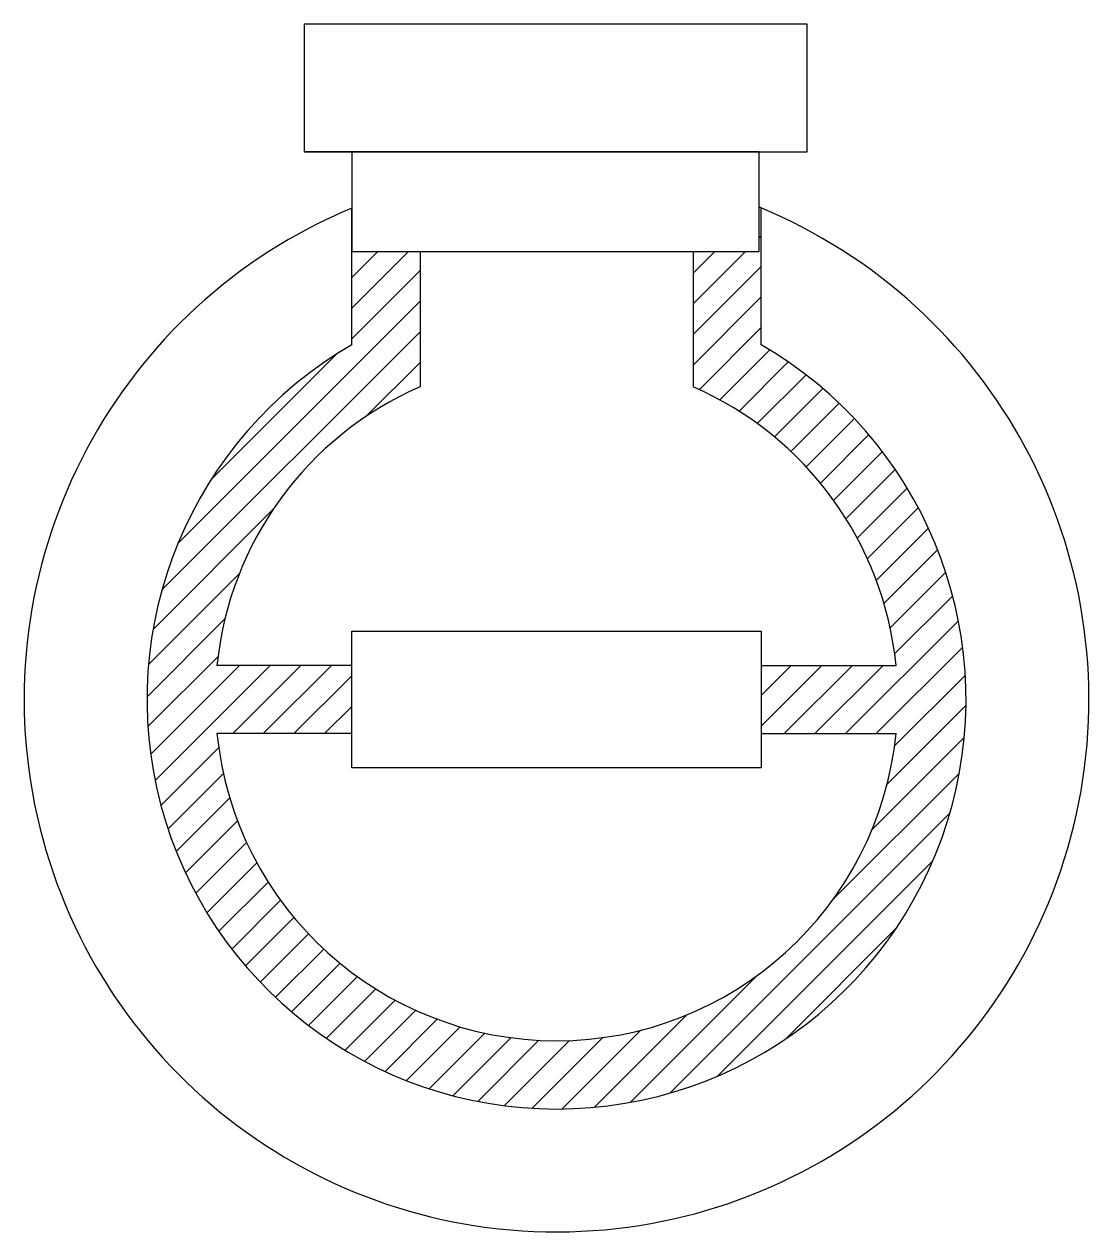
# Model space of a CAD drawing. Header units: millimetres. Extents: x 2496 to 2652, y 2139 to 2316.
import ezdxf

# ---------------------------------------------------------------- set-up
doc = ezdxf.new("R2010")
doc.units = ezdxf.units.MM

msp = doc.modelspace()

# ---------------------------------------------------------------- hatches: boundary and pattern name
h = msp.add_hatch()
h.set_pattern_fill('ANSI31', color=256)
h.paths.add_polyline_path([(2553.55, 2262.62), (2553.55, 2273.36), (2553.55, 2282.43), (2543.55, 2282.43), (2543.55, 2268.75, 3.732051), (2603.55, 2268.75), (2603.55, 2288.79, 0.000987), (2603.26, 2288.91), (2603.26, 2282.43), (2593.55, 2282.43), (2593.55, 2273.36), (2593.55, 2262.62, -0.271144), (2623.29, 2221.79), (2603.55, 2221.79), (2603.55, 2211.79), (2623.29, 2211.79, -0.904533), (2523.8, 2211.79), (2543.55, 2211.79), (2543.55, 2221.79), (2523.8, 2221.79, -0.271144)])

# ---------------------------------------------------------------- linework, layer by layer
for p, q in [((2610.26, 2297.03), (2610.26, 2315.75)), ((2543.55, 2297.03), (2536.55, 2297.03)), ((2536.55, 2297.03), (2610.26, 2297.03)), ((2603.26, 2297.03), (2610.26, 2297.03)), ((2543.55, 2268.75), (2543.55, 2288.79)), ((2603.55, 2268.75), (2603.55, 2288.79)), ((2553.55, 2282.43), (2553.55, 2273.36)), ((2593.55, 2282.43), (2593.55, 2273.36)), ((2553.55, 2273.36), (2553.55, 2262.62)), ((2593.55, 2273.36), (2593.55, 2262.62)), ((2543.55, 2221.79), (2523.8, 2221.79)), ((2603.55, 2221.79), (2623.29, 2221.79)), ((2543.55, 2211.79), (2523.8, 2211.79)), ((2603.57, 2211.79), (2623.29, 2211.79))]:
    msp.add_line(p, q)
for points in [[(2536.55, 2297.03), (2610.26, 2297.03), (2610.26, 2315.75), (2536.55, 2315.75)], [(2543.55, 2282.43), (2603.26, 2282.43), (2603.26, 2297.03), (2543.55, 2297.03)], [(2543.55, 2226.79), (2603.55, 2226.79), (2603.55, 2206.79), (2543.55, 2206.79)]]:
    msp.add_lwpolyline(points, close=True)
for radius, start, end in [(78, 112.6199, 67.6063), (60, 120, 60), (50, 113.5782, 174.2608), (50, 5.7392, 66.4218), (50, 185.7392, 354.2607)]:
    msp.add_arc((2573.55, 2216.79), radius, start, end)

doc.saveas('drawing.dxf')
